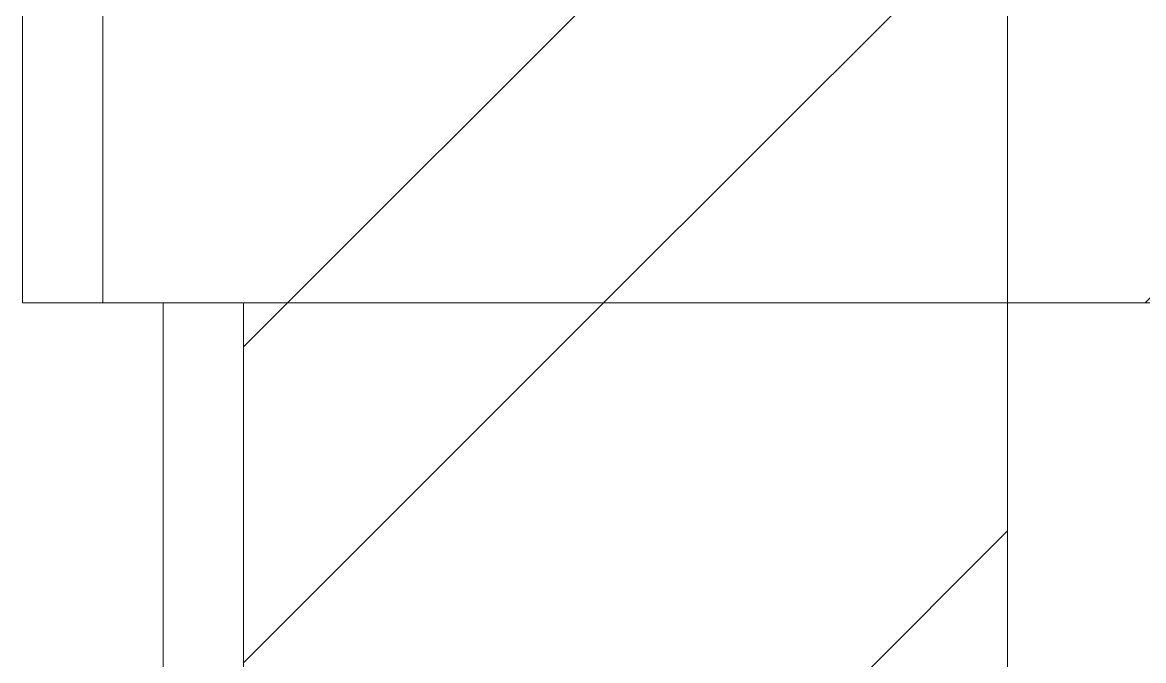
# Model space of a CAD drawing. Header units: millimetres. Extents: x -515342 to 330399, y -224905 to 507333.
# Drawn here: x 223150 to 223707, y 104104 to 104421 of the extents above; entities that cross this region are included whole.
import ezdxf

# ---------------------------------------------------------------- set-up
doc = ezdxf.new("R2010")
doc.units = ezdxf.units.MM
for name, color, linetype, lineweight in [('Отметки', 7, 'Continuous', 0), ('Перекрытие', 7, 'Continuous', 0), ('Стены внутренние', 7, 'Continuous', 0), ('Стены несущие', 7, 'Continuous', 0), ('Стены отделка', 7, 'Continuous', 0), ('Стены перегородки', 7, 'Continuous', 0)]:
    doc.layers.add(name, color=color, linetype=linetype, lineweight=lineweight)
pattern_1 = [(45, (223568.56, 95610.5), (-235.732, 235.732), []), (45, (223725.7, 95610.5), (-235.732, 235.732), [])]

msp = doc.modelspace()

# ---------------------------------------------------------------- hatches: boundary and pattern name
at = {"layer": 'Перекрытие'}
h = msp.add_hatch(dxfattribs=at)
h.set_pattern_fill('FP_1', color=256, style=0, pattern_type=2)
h.set_pattern_definition([(45, (223568.56, 95610.5), (-224.506, 224.506), []), (45, (223793.07, 95610.5), (-224.506, 224.506), [396.875, -79.375, 3.353, -76.022])])
h.paths.add_polyline_path([(223639.7438, 104281.3929), (225254.7438, 104281.3929), (225254.7438, 104501.3929), (223639.7438, 104501.3929), (223639.7438, 104394.5139)])
at = {"layer": 'Стены внутренние'}
h = msp.add_hatch(dxfattribs=at)
h.set_pattern_fill('FP_7', color=256, style=0, pattern_type=2)
h.set_pattern_definition([(0, (223568.56, 95610.49), (406.4, 101.6), [33.528, -271.272, 33.528, -271.272, -1625.6]), (0, (223568.56, 95610.49), (406.4, 101.6), [-609.6, 33.528, -576.072, 33.528, -271.272, -711.2]), (0, (223568.56, 95610.49), (406.4, 101.6), [-1524, 33.528, -169.672, 33.528, -474.472]), (120, (223720.96, 95661.29), (-291.1882, 301.1527), [33.528, -271.272, 33.528, -271.272, -1625.6]), (120, (223720.96, 95661.29), (-291.1882, 301.1527), [-609.6, 33.528, -576.072, 33.528, -271.272, -711.2]), (120, (223720.96, 95661.29), (-291.1882, 301.1527), [-1524, 33.528, -169.672, 33.528, -474.472]), (240, (223771.76, 95864.49), (-115.2118, -402.7527), [33.528, -271.272, 33.528, -271.272, -1625.6]), (240, (223771.76, 95864.49), (-115.2118, -402.7527), [-609.6, 33.528, -576.072, 33.528, -271.272, -711.2]), (240, (223771.76, 95864.49), (-115.2118, -402.7527), [-1524, 33.528, -169.672, 33.528, -474.472])])
h.paths.add_polyline_path([(223149.7438, 104281.3929), (223189.7438, 104281.3929), (223189.7438, 104581.3929), (223149.7438, 104581.3929), (223149.7438, 104394.5139)])
h = msp.add_hatch(dxfattribs=at)
h.set_pattern_fill('FP_9', color=256, style=0, pattern_type=2)
h.set_pattern_definition(pattern_1)
h.paths.add_polyline_path([(223224.0722, 104281.3929), (223639.7438, 104281.3929), (223639.7438, 104581.3929), (223189.7438, 104581.3929), (223189.7438, 104281.3929)])
h = msp.add_hatch(dxfattribs=at)
h.set_pattern_fill('FP_9', color=256, style=0, pattern_type=2)
h.set_pattern_definition(pattern_1)
h.paths.add_polyline_path([(223639.7438, 101581.3929), (223639.7438, 102111.3929), (223259.7438, 102111.3929), (223259.7438, 101581.3929), (223436.9247, 101581.3929)])
h.paths.add_polyline_path([(223639.7438, 104081.3929), (223639.7438, 104281.3929), (223259.7438, 104281.3929), (223259.7438, 104081.3929)])

# ---------------------------------------------------------------- linework, layer by layer
at = {"layer": 'Отметки'}
msp.add_line((223414.7438, 104281.3929), (225807.9088, 104281.3929), dxfattribs=at)
at = {"layer": 'Перекрытие'}
msp.add_line((223639.7438, 104281.3929), (225254.7438, 104281.3929), dxfattribs=at)
at = {"layer": 'Стены несущие'}
for p, q in [((223259.7438, 104281.3929), (223259.7438, 104081.3929)), ((223639.7438, 104081.3929), (223639.7438, 104281.3929))]:
    msp.add_line(p, q, dxfattribs=at)
at = {"layer": 'Стены отделка'}
for p, q in [((223149.7438, 104581.3929), (223149.7438, 104281.3929)), ((223149.7438, 104281.3929), (223189.7438, 104281.3929)), ((223219.7438, 104281.3929), (223219.7438, 104081.3929))]:
    msp.add_line(p, q, dxfattribs=at)
at = {"layer": 'Стены перегородки'}
for p, q in [((223189.7438, 104581.3929), (223189.7438, 104281.3929)), ((223639.7438, 104281.3929), (223639.7438, 104503.3929)), ((223189.7438, 104281.3929), (223639.7438, 104281.3929))]:
    msp.add_line(p, q, dxfattribs=at)

doc.saveas('drawing.dxf')
